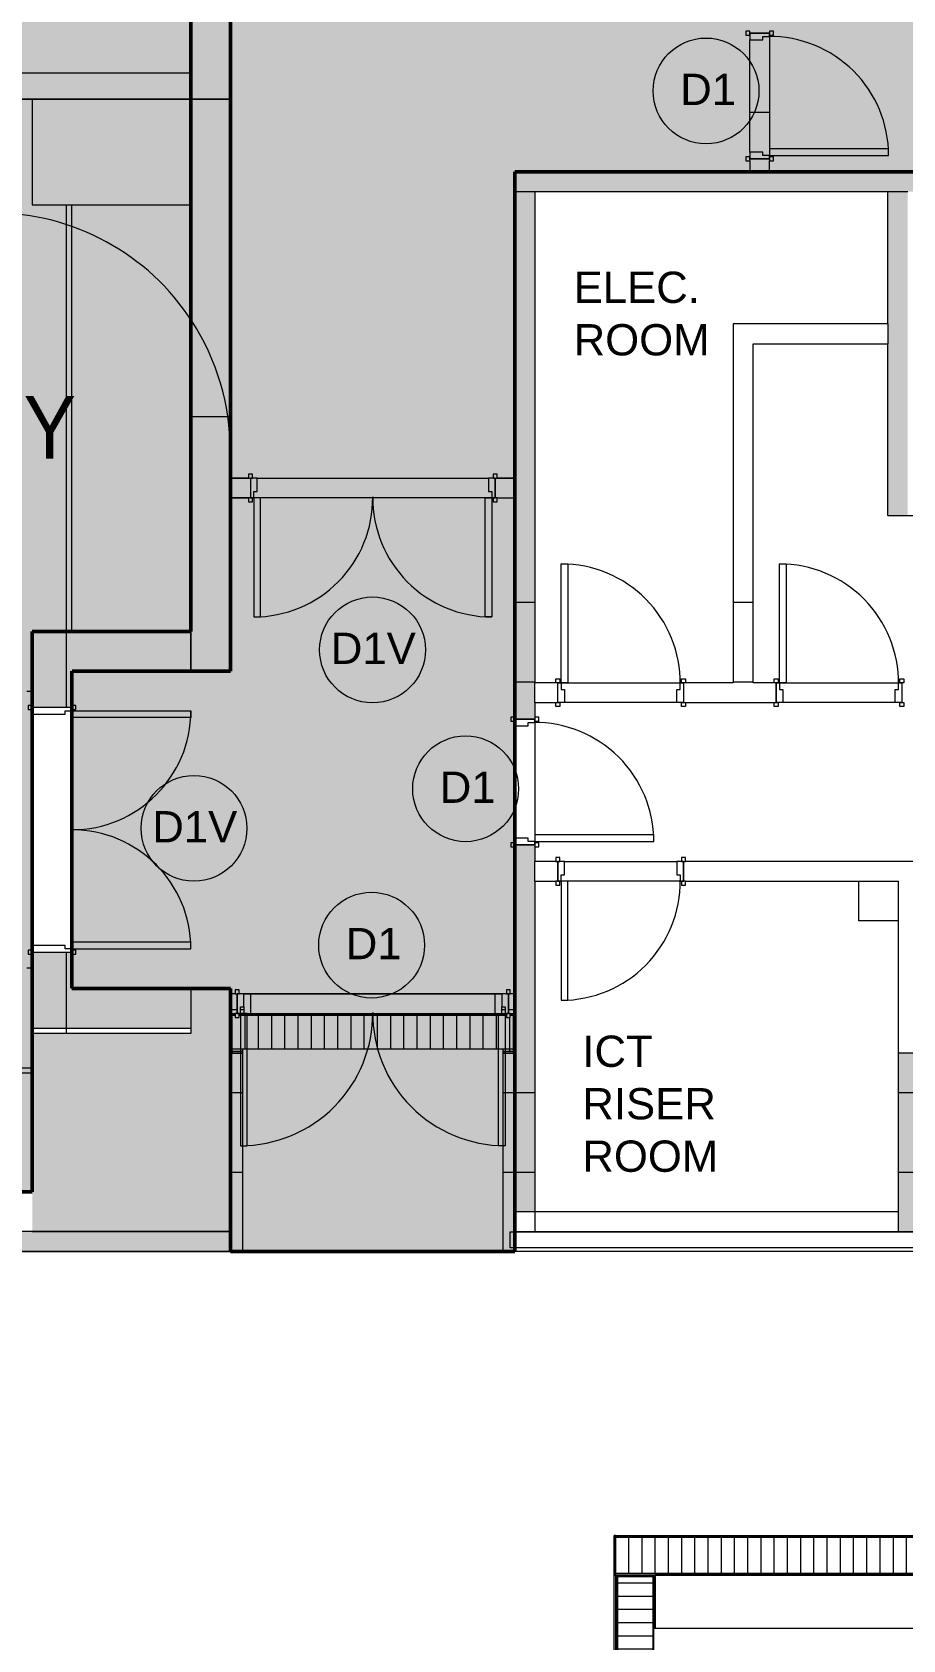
# Model space of a CAD drawing. Header units: millimetres. Extents: x 15878 to 679837, y -72324 to 391440.
# Drawn here: x 75189 to 81772, y 4769 to 16932 of the extents above; entities that cross this region are included whole.
import ezdxf

# ---------------------------------------------------------------- set-up
doc = ezdxf.new("R2010")
doc.units = ezdxf.units.MM
doc.linetypes.add('Demolished', pattern=[4.8, 3.2, -1.6])
for name, color, linetype, lineweight in [('A-DETL', 90, 'Continuous', 5), ('A-DETL-GENF', 92, 'Continuous', 5), ('A-DETL-THIN', 151, 'Continuous', 5), ('A-DOOR', 31, 'Continuous', 5), ('A-DOOR-FRAM', 31, 'Continuous', 5), ('A-FLOR', 192, 'Continuous', 5), ('A-GLAZ-CWMG', 51, 'Continuous', 5), ('A-WALL', 113, 'Continuous', 5), ('A-WALL-PATT', 111, 'Continuous', 18), ('G-ANNO-TEXT', 231, 'Continuous', 5), ('Q-CASE', 31, 'Continuous', 5), ('S-COLS', 52, 'Continuous', 5)]:
    doc.layers.add(name, color=color, linetype=linetype, lineweight=lineweight)
doc.styles.add('Swis721 BT', font='swiss.ttf', dxfattribs={"width": 0.9, "height": 473.035439})
doc.styles.add('Swis721 BT_2', font='swiss.ttf', dxfattribs={"height": 236.51772})
pattern_1 = [(270, (0, 609.6), (100, 6e-15), [])]

# ---------------------------------------------------------------- blocks, each defined once
blk = doc.blocks.new('DLN-Double Door__X03_ - _M31x_1800 x 2000 _WH_-V1-1_F')
at = {"layer": 'A-DOOR', "color": 253}
for p, q in [((-850, -75), (-900, -75)), ((-900, -75), (-900, -975)), ((-850, -975), (-850, -75)), ((850, -75), (900, -75)), ((850, -975), (850, -75)), ((900, -75), (900, -975)), ((-900, -975), (-850, -975)), ((900, -975), (850, -975))]:
    blk.add_line(p, q, dxfattribs=at)
for centre, start, end in [((-900, -75), 270, 0.5), ((900, -75), 179.5, 270)]:
    blk.add_arc(centre, 900, start, end, dxfattribs=at)
at = {"layer": 'A-DOOR-FRAM', "color": 253}
for p, q in [((-910, 105), (-940, 105)), ((-940, 105), (-940, 75)), ((-940, 75), (-910, 75)), ((-875, 75), (-925, 75)), ((-925, 75), (-925, -75)), ((-910, 75), (-910, 105)), ((-875, -25), (-875, 75)), ((875, 75), (875, -25)), ((925, 75), (875, 75)), ((940, 105), (910, 105)), ((910, 105), (910, 75)), ((910, 75), (940, 75)), ((925, -75), (925, 75)), ((940, 75), (940, 105)), ((-910, -75), (-940, -75)), ((-940, -75), (-940, -105)), ((-940, -105), (-910, -105)), ((-925, -75), (-900, -75)), ((-910, -105), (-910, -75)), ((-900, -75), (-900, -25)), ((-900, -25), (-875, -25)), ((875, -25), (900, -25)), ((900, -25), (900, -75)), ((900, -75), (925, -75)), ((940, -75), (910, -75)), ((910, -75), (910, -105)), ((910, -105), (940, -105)), ((940, -105), (940, -75))]:
    blk.add_line(p, q, dxfattribs=at)
blk = doc.blocks.new('DLN-Double Door__X03_ - _M50y_2000 x 2200 _WH_-16954919-1_F')
at = {"layer": 'A-DOOR', "color": 253}
for p, q in [((-950, -75), (-1000, -75)), ((-1000, -75), (-1000, -1075)), ((-950, -1075), (-950, -75)), ((950, -75), (1000, -75)), ((950, -1075), (950, -75)), ((1000, -75), (1000, -1075)), ((-1000, -1075), (-950, -1075)), ((1000, -1075), (950, -1075))]:
    blk.add_line(p, q, dxfattribs=at)
for centre, start, end in [((-1000, -75), 315.25, 0.5), ((1000, -75), 179.5, 270), ((-1000, -75), 270, 315.25)]:
    blk.add_arc(centre, 1000, start, end, dxfattribs=at)
at = {"layer": 'A-DOOR-FRAM', "color": 253}
for p, q in [((-1010, 105), (-1040, 105)), ((-1040, 105), (-1040, 75)), ((-1040, 75), (-1010, 75)), ((-975, 75), (-1025, 75)), ((-1025, 75), (-1025, -75)), ((-1010, 75), (-1010, 105)), ((-975, -25), (-975, 75)), ((975, 75), (975, -25)), ((1025, 75), (975, 75)), ((1040, 105), (1010, 105)), ((1010, 105), (1010, 75)), ((1010, 75), (1040, 75)), ((1025, -75), (1025, 75)), ((1040, 75), (1040, 105)), ((-1010, -75), (-1040, -75)), ((-1040, -75), (-1040, -105)), ((-1040, -105), (-1010, -105)), ((-1025, -75), (-1000, -75)), ((-1010, -105), (-1010, -75)), ((-1000, -75), (-1000, -25)), ((-1000, -25), (-975, -25)), ((975, -25), (1000, -25)), ((1000, -25), (1000, -75)), ((1000, -75), (1025, -75)), ((1040, -75), (1010, -75)), ((1010, -75), (1010, -105)), ((1010, -105), (1040, -105)), ((1040, -105), (1040, -75))]:
    blk.add_line(p, q, dxfattribs=at)
blk = doc.blocks.new('DLN-Single Door__X01_ - _M05y_ 900 x 2200 _WH_-16935531-1_F')
at = {"layer": 'A-DOOR', "color": 253}
for p, q in [((-460, 105), (-490, 105)), ((-490, 105), (-490, 75)), ((-490, 75), (-460, 75)), ((-460, 75), (-460, 105)), ((490, 105), (460, 105)), ((460, 105), (460, 75)), ((460, 75), (490, 75)), ((490, 75), (490, 105)), ((-460, -75), (-490, -75)), ((-490, -75), (-490, -105)), ((-490, -105), (-460, -105)), ((-460, -105), (-460, -75)), ((-400, -75), (-450, -75)), ((-450, -75), (-450, -975)), ((-400, -975), (-400, -75)), ((490, -75), (460, -75)), ((460, -75), (460, -105)), ((460, -105), (490, -105)), ((490, -105), (490, -75)), ((-450, -975), (-400, -975))]:
    blk.add_line(p, q, dxfattribs=at)
blk.add_arc((-450, -75), 900, 270, 0.5, dxfattribs=at)
at = {"layer": 'A-DOOR-FRAM', "color": 253}
for p, q in [((-425, 75), (-475, 75)), ((-475, 75), (-475, -75)), ((-425, -25), (-425, 75)), ((425, 75), (425, -25)), ((475, 75), (425, 75)), ((475, -75), (475, 75)), ((-475, -75), (-450, -75)), ((-450, -75), (-450, -25)), ((-450, -25), (-425, -25)), ((425, -25), (450, -25)), ((450, -25), (450, -75)), ((450, -75), (475, -75))]:
    blk.add_line(p, q, dxfattribs=at)
blk = doc.blocks.new('DLN-Single Door__X01_ - _M05x_ 900 x 2000 _WH_-16935532-1_F')
at = {"layer": 'A-DOOR', "color": 253}
for p, q in [((-460, 105), (-490, 105)), ((-490, 105), (-490, 75)), ((-490, 75), (-460, 75)), ((-460, 75), (-460, 105)), ((490, 105), (460, 105)), ((460, 105), (460, 75)), ((460, 75), (490, 75)), ((490, 75), (490, 105)), ((-460, -75), (-490, -75)), ((-490, -75), (-490, -105)), ((-490, -105), (-460, -105)), ((-460, -105), (-460, -75)), ((-400, -75), (-450, -75)), ((-450, -75), (-450, -975)), ((-400, -975), (-400, -75)), ((490, -75), (460, -75)), ((460, -75), (460, -105)), ((460, -105), (490, -105)), ((490, -105), (490, -75)), ((-450, -975), (-400, -975))]:
    blk.add_line(p, q, dxfattribs=at)
blk.add_arc((-450, -75), 900, 270, 0.5, dxfattribs=at)
at = {"layer": 'A-DOOR-FRAM', "color": 253}
for p, q in [((-425, 75), (-475, 75)), ((-475, 75), (-475, -75)), ((-425, -25), (-425, 75)), ((425, 75), (425, -25)), ((475, 75), (425, 75)), ((475, -75), (475, 75)), ((-475, -75), (-450, -75)), ((-450, -75), (-450, -25)), ((-450, -25), (-425, -25)), ((425, -25), (450, -25)), ((450, -25), (450, -75)), ((450, -75), (475, -75))]:
    blk.add_line(p, q, dxfattribs=at)
blk = doc.blocks.new('DLN-Single Door__X01_ - _M02a_ 900 x 2450 _WH_-16935534-1_F')
at = {"layer": 'A-DOOR', "color": 253}
for p, q in [((-450, 975), (-400, 975)), ((-450, 75), (-450, 975)), ((-400, 975), (-400, 75)), ((-490, 105), (-460, 105)), ((-490, 75), (-490, 105)), ((-460, 75), (-490, 75)), ((-460, 105), (-460, 75)), ((-400, 75), (-450, 75)), ((460, 75), (460, 105)), ((460, 105), (490, 105)), ((490, 75), (460, 75)), ((490, 105), (490, 75)), ((-490, -75), (-460, -75)), ((-490, -105), (-490, -75)), ((-460, -105), (-490, -105)), ((-460, -75), (-460, -105)), ((460, -105), (460, -75)), ((460, -75), (490, -75)), ((490, -105), (460, -105)), ((490, -75), (490, -105))]:
    blk.add_line(p, q, dxfattribs=at)
blk.add_arc((-450, 75), 900, 359.5, 90, dxfattribs=at)
at = {"layer": 'A-DOOR-FRAM', "color": 253}
for p, q in [((-475, 75), (-450, 75)), ((-475, -75), (-475, 75)), ((-450, 75), (-450, 25)), ((-450, 25), (-425, 25)), ((-425, 25), (-425, -75)), ((425, 25), (450, 25)), ((425, -75), (425, 25)), ((450, 75), (475, 75)), ((450, 25), (450, 75)), ((475, 75), (475, -75)), ((-425, -75), (-475, -75)), ((475, -75), (425, -75))]:
    blk.add_line(p, q, dxfattribs=at)
blk = doc.blocks.new('DLN-Double Door__X03_ - _M32_1800 x 2000 _WH_-16954925-1_F')
at = {"layer": 'A-DOOR', "color": 253}
for p, q in [((-850, -150), (-900, -150)), ((-900, -150), (-900, -1050)), ((-850, -1050), (-850, -150)), ((850, -150), (900, -150)), ((850, -1050), (850, -150)), ((900, -150), (900, -1050)), ((-900, -1050), (-850, -1050)), ((900, -1050), (850, -1050))]:
    blk.add_line(p, q, dxfattribs=at)
for centre, start, end in [((-900, -150), 270, 359.9923), ((900, -150), 179.5, 180.0077), ((-900, -150), 359.9923, 0.5), ((900, -150), 180.0077, 270)]:
    blk.add_arc(centre, 900, start, end, dxfattribs=at)
at = {"layer": 'A-DOOR-FRAM', "color": 253}
for p, q in [((-910, 180), (-940, 180)), ((-940, 180), (-940, 150)), ((-940, 150), (-910, 150)), ((-875, 150), (-925, 150)), ((-925, 150), (-925, -150)), ((-910, 150), (-910, 180)), ((-875, -100), (-875, 150)), ((875, 150), (875, -100)), ((925, 150), (875, 150)), ((940, 180), (910, 180)), ((910, 180), (910, 150)), ((910, 150), (940, 150)), ((925, -150), (925, 150)), ((940, 150), (940, 180)), ((-900, -150), (-900, -100)), ((-900, -100), (-875, -100)), ((875, -100), (900, -100)), ((900, -100), (900, -150)), ((-910, -150), (-940, -150)), ((-940, -150), (-940, -180)), ((-940, -180), (-910, -180)), ((-925, -150), (-900, -150)), ((-910, -180), (-910, -150)), ((900, -150), (925, -150)), ((940, -150), (910, -150)), ((910, -150), (910, -180)), ((910, -180), (940, -180)), ((940, -180), (940, -150))]:
    blk.add_line(p, q, dxfattribs=at)
blk = doc.blocks.new('DLN-Single Door__X01_ - _M02_ 900 x 2450 _WH_-16935533-1_F')
at = {"layer": 'A-DOOR', "color": 253}
for p, q in [((-460, 105), (-490, 105)), ((-490, 105), (-490, 75)), ((-490, 75), (-460, 75)), ((-460, 75), (-460, 105)), ((490, 105), (460, 105)), ((460, 105), (460, 75)), ((460, 75), (490, 75)), ((490, 75), (490, 105)), ((-460, -75), (-490, -75)), ((-490, -75), (-490, -105)), ((-490, -105), (-460, -105)), ((-460, -105), (-460, -75)), ((-400, -75), (-450, -75)), ((-450, -75), (-450, -975)), ((-400, -975), (-400, -75)), ((490, -75), (460, -75)), ((460, -75), (460, -105)), ((460, -105), (490, -105)), ((490, -105), (490, -75)), ((-450, -975), (-400, -975))]:
    blk.add_line(p, q, dxfattribs=at)
blk.add_arc((-450, -75), 900, 270, 0.5, dxfattribs=at)
at = {"layer": 'A-DOOR-FRAM', "color": 253}
for p, q in [((-425, 75), (-475, 75)), ((-475, 75), (-475, -75)), ((-425, -25), (-425, 75)), ((425, 75), (425, -25)), ((475, 75), (425, 75)), ((475, -75), (475, 75)), ((-475, -75), (-450, -75)), ((-450, -75), (-450, -25)), ((-450, -25), (-425, -25)), ((425, -25), (450, -25)), ((450, -25), (450, -75)), ((450, -75), (475, -75))]:
    blk.add_line(p, q, dxfattribs=at)
blk = doc.blocks.new('DLN-Surface Channel-S1 - 300x150 _WD_-15753152-1_F')
at = {"layer": 'Q-CASE'}
h = blk.add_hatch(dxfattribs=at)
h.set_pattern_fill('FP_7', color=256, style=0, pattern_type=2)
h.set_pattern_definition(pattern_1)
h.paths.add_polyline_path([(-6215, -135), (6215, -135), (6215, 135), (-6215, 135)], flags=0)
for p, q in [((-6225, -150), (-6225, 150)), ((-6215, 150), (-6225, 150)), ((-6215, 150), (-6215, -150)), ((-6215, 140), (-6215, 150)), ((-6215, 150), (6215, 150)), ((-6215, 140), (6215, 140)), ((-6215, -135), (-6215, 135)), ((6215, 135), (-6215, 135)), ((6215, -150), (6215, 150)), ((6225, 150), (6215, 150)), ((6215, 150), (6215, 140)), ((6215, 135), (6215, -135)), ((6225, 150), (6225, -150)), ((-6225, -150), (-6215, -150)), ((-6215, -135), (6215, -135)), ((-6215, -150), (-6215, -140)), ((6215, -140), (-6215, -140)), ((-5915, -150), (6215, -150)), ((6215, -140), (6215, -150)), ((6215, -150), (6225, -150))]:
    blk.add_line(p, q, dxfattribs=at)
blk = doc.blocks.new('DLN-Surface Channel-S1 - 300x150 _WD_-5123930-1_F')
at = {"layer": 'Q-CASE'}
h = blk.add_hatch(dxfattribs=at)
h.set_pattern_fill('FP_7', color=256, style=0, pattern_type=2)
h.set_pattern_definition(pattern_1)
h.paths.add_polyline_path([(985, -135), (1065, -135), (1065, 135), (1040, 135), (1040, 120), (1010, 120), (1010, 135), (-1010, 135), (-1010, 120), (-1040, 120), (-1040, 135), (-1065, 135), (-1065, -135), (-985, -135), (-985, -120), (985, -120)], flags=0)
for p, q in [((-1065, 150), (-1075, 150)), ((-1065, 150), (-1065, -150)), ((-1065, 140), (-1065, 150)), ((-1065, 150), (-1040, 150)), ((-1065, 140), (-1040, 140)), ((-1065, -135), (-1065, 135)), ((-1040, 135), (-1065, 135)), ((-1010, 140), (1010, 140)), ((1010, 135), (-1010, 135)), ((-998, 150), (-975, 150)), ((975, 150), (1000, 150)), ((1040, 150), (1065, 150)), ((1040, 140), (1065, 140)), ((1065, 135), (1040, 135)), ((1065, -150), (1065, 150)), ((1075, 150), (1065, 150)), ((1065, 150), (1065, 140)), ((1065, 135), (1065, -135)), ((1075, 150), (1075, -150)), ((-1075, -150), (-1065, -150)), ((-1065, -135), (-985, -135)), ((-1065, -150), (-1065, -140)), ((-985, -140), (-1065, -140)), ((-1065, -150), (-985, -150)), ((985, -135), (1065, -135)), ((1065, -140), (985, -140)), ((985, -150), (1065, -150)), ((1065, -140), (1065, -150)), ((1065, -150), (1075, -150))]:
    blk.add_line(p, q, dxfattribs=at)
blk = doc.blocks.new('DLN-Surface Channel-S1 - 300x150 _WD_-15753181-1_F')
at = {"layer": 'Q-CASE'}
h = blk.add_hatch(dxfattribs=at)
h.set_pattern_fill('FP_7', color=256, style=0, pattern_type=2)
h.set_pattern_definition(pattern_1)
h.paths.add_polyline_path([(-394, 43), (-407, 47), (-397, 43)], flags=0)
h.paths.add_polyline_path([(1090, -60), (1050, -60), (1044, 135), (1023, 133), (1019, 119), (983, 122), (978, 135), (969, 131), (966, 37), (948, 39), (938, 39), (938, 135), (-393, 135), (-397, 41), (-407, 34), (-422, 36), (-425, 45), (-425, 135), (-474, 130), (-477, 125), (-480, 117), (-481, 119), (-506, 122), (-520, 125), (-522, 131), (-522, 135), (-1090, 135), (-1090, -135), (1090, -135)], flags=0)
h.paths.add_polyline_path([(966, 37), (948, 26), (944, 30), (961, 38), (963, 37)], flags=0)
for p, q in [((-1100, -150), (-1100, 150)), ((-1090, 150), (-1100, 150)), ((-1090, 150), (-1090, -150)), ((-1090, 140), (-1090, 150)), ((-1090, 150), (-700, 150)), ((-1090, 140), (-700, 140)), ((-1090, -135), (-1090, 135)), ((-522, 135), (-1090, 135)), ((-472, 150), (-424, 150)), ((-472, 140), (-424, 140)), ((-424, 135), (-472, 135)), ((-395, 150), (939, 150)), ((-395, 140), (939, 140)), ((939, 135), (-395, 135)), ((968, 150), (978, 150)), ((968, 140), (978, 140)), ((978, 135), (968, 135)), ((1028, 150), (1090, 150)), ((1028, 140), (1044, 140)), ((1044, 135), (1028, 135)), ((1090, 139), (1090, 150)), ((1100, 150), (1090, 150)), ((1090, 150), (1090, 140)), ((1100, 150), (1100, 139)), ((1090, -150), (1090, -60)), ((1090, -60), (1090, -135)), ((1100, -60), (1100, -150)), ((-1100, -150), (-1090, -150)), ((-1090, -135), (1090, -135)), ((-1090, -150), (-1090, -140)), ((1090, -140), (-1090, -140)), ((-1090, -150), (1090, -150)), ((1090, -140), (1090, -150)), ((1090, -150), (1100, -150))]:
    blk.add_line(p, q, dxfattribs=at)
blk = doc.blocks.new('Rectangular Mullion - DLN_40 x 120mm _WD_-16830536-1_F')
at = {"layer": 'A-GLAZ-CWMG'}
for p, q in [((78802, 7735), (78802, 7855)), ((78802, 7855), (78839, 7855)), ((78839, 7855), (82323, 7855)), ((82323, 7855), (82323, 7735)), ((78839, 7735), (78802, 7735)), ((82323, 7735), (78839, 7735))]:
    blk.add_line(p, q, dxfattribs=at)
blk = doc.blocks.new('DLN_Gate Door-02 - DLN_Gate Door-01 2-18994374-1_F')
at = {"layer": 'A-DOOR', "color": 253}
for p, q in [((-1375, 50), (-1375, 40)), ((-1315, 50), (-1375, 50)), ((-1375, 50), (-1375, 40)), ((-1375, 40), (-1325, 40)), ((-1325, 40), (-1375, 40)), ((-1375, 40), (-1375, -50)), ((-1375, 40), (-1325, 40)), ((-1325, 40), (-1325, -20)), ((-1325, -20), (-1325, 40)), ((-1325, 40), (-1325, -20)), ((-1315, 50), (-1315, -25)), ((-1305, 50), (-1315, 50)), ((-1315, 50), (-1315, -35)), ((-1315, -20), (-1315, 50)), ((-1305, 50), (-1305, -25)), ((-1305, -25), (-1305, 50)), ((-1300, 50), (-1265, 50)), ((-1300, 50), (-1300, -20)), ((-1299, 50), (500, 50)), ((-1265, 50), (410, 50)), ((-1265, 50), (-1265, -20)), ((465, 35), (-1265, 35)), ((465, 50), (500, 50)), ((465, 50), (465, -20)), ((500, 50), (500, 0)), ((500, 50), (500, 0)), ((500, 50), (500, -20)), ((500, -50), (500, 0)), ((505, -20), (505, 45)), ((-1375, -50), (-1300, -50)), ((-1325, -20), (-1315, -20)), ((-1315, -20), (-1325, -20)), ((-1325, -20), (-1315, -20)), ((-1315, -35), (-1315, -20)), ((-1300, -35), (-1315, -35)), ((-1315, -35), (-1265, -35)), ((-1305, -25), (-1265, -25)), ((-1265, -25), (-1305, -25)), ((-1305, -35), (-1265, -35)), ((-1265, -20), (-1300, -20)), ((-1300, -50), (-1300, -35)), ((-1265, -5), (465, -5)), ((366, -20), (-1265, -20)), ((-1265, -35), (-1265, -25)), ((-1265, -35), (-1265, -25)), ((410, -20), (370, -20)), ((500, -20), (465, -20)), ((510, -20), (500, -20)), ((500, -20), (500, -50)), ((500, -50), (510, -50)), ((502, -20), (507, -20)), ((510, -50), (510, -20))]:
    blk.add_line(p, q, dxfattribs=at)
for radius in [5, 4, 2.5]:
    blk.add_circle((505, 50), radius, dxfattribs=at)
for start, end in [(90, 180), (32.8872, 89.8721), (0, 32.8872)]:
    blk.add_arc((499, 50), 1798, start, end, dxfattribs=at)

msp = doc.modelspace()

# ---------------------------------------------------------------- hatches: boundary and pattern name
at = {"layer": 'A-DETL-GENF', "transparency": 33554585}
msp.add_hatch(color=253, dxfattribs=at).paths.add_polyline_path([(78839.3, 7707.5), (78839.3, 15874.2), (88639.3, 15874.2), (88639.3, 23590.5), (86708.4, 23590.5), (86708.4, 23740.5), (88536.2, 31007.5), (88039.3, 31007.5), (88039.3, 31457.5), (82864.3, 31457.5), (82864.3, 34107.5), (87689.3, 34107.5), (87689.3, 39607.5), (85289.3, 39607.5), (85289.3, 40057.5), (83089.3, 40057.5), (83089.3, 39607.5), (74619.3, 39607.5), (74619.3, 40057.5), (72419.3, 40057.5), (72419.3, 39607.5), (71539.3, 39607.5), (71539.3, 52007.5), (63889.3, 52007.5), (63889.3, 51407.5), (63289.3, 51407.5), (63289.3, 37257.5), (75389.3, 37257.5), (75389.3, 33757.5), (52639.3, 33757.5), (52639.3, 31607.5), (76689.3, 31607.5), (76689.3, 29767.5), (75489.3, 29767.5), (75489.3, 27367.5), (76689.3, 27367.5), (76689.3, 21440.5), (78464.3, 21440.5), (78464.3, 18024.2), (76689.3, 18024.2), (76689.3, 12097.5), (75489.3, 12097.5), (75489.3, 9697.5), (76689.3, 9697.5), (76689.3, 7707.5), (78457.2, 7707.5)], flags=0)
h = msp.add_hatch(color=253, dxfattribs=at)
h.paths.add_polyline_path([(46321.9, 8157.5), (49101.8, 8157.5), (49101.8, 9357.5), (49901.8, 9357.5), (49901.8, 8157.5), (57914.3, 8157.5), (57914.3, 9357.5), (58714.3, 9357.5), (58714.3, 8157.5), (66726.8, 8157.5), (66726.8, 9357.5), (67526.8, 9357.5), (67526.8, 8157.5), (75189.3, 8157.5), (75189.3, 12397.5), (76389.3, 12397.5), (76389.3, 18324.2), (78164.3, 18324.2), (78164.3, 21140.5), (76389.3, 21140.5), (76401.8, 27067.5), (75189.3, 27067.5), (75189.3, 31307.5), (67526.8, 31307.5), (67526.8, 30107.5), (66726.8, 30107.5), (66726.8, 31307.5), (58714.3, 31307.5), (58714.3, 30107.5), (57914.3, 30107.5), (57914.3, 31307.5), (49901.8, 31307.5), (49901.8, 30107.5), (49101.8, 30107.5), (49101.8, 31307.5), (44039.3, 31307.5), (44039.3, 30107.5), (41739.3, 30107.5), (41739.3, 31307.5), (41439.3, 31307.5), (41439.3, 30107.5), (40239.3, 30107.5), (40239.3, 23840.8), (41439.3, 23840.8), (41439.3, 23040.8), (40239.3, 23040.8), (40239.3, 16424.2), (41439.3, 16424.2), (41439.3, 15624.2), (40239.3, 15624.2), (40239.3, 11957.5), (41439.3, 11957.5), (41439.3, 8157.5), (44630.6, 8157.5)], flags=0)
h.paths.add_polyline_path([(52241.6, 11632.5), (41679.4, 11632.5), (41679.4, 27832.5), (72759.3, 27832.5), (72759.3, 11632.5), (52664.4, 11632.5)], flags=0)
at = {"layer": 'A-WALL-PATT', "lineweight": 5, "transparency": 33554432}
h = msp.add_hatch(color=253, dxfattribs=at)
h.paths.add_polyline_path([(80614.3, 15874.2), (80764.3, 15874.2), (80764.3, 15974.2), (80614.3, 15974.2), (80614.3, 15959.2)], flags=0)
h.paths.add_polyline_path([(80614.3, 16924.2), (80764.3, 16924.2), (80764.3, 17553.2), (80614.3, 17553.2), (80614.3, 16939.2)], flags=0)
h.paths.add_polyline_path([(80614.3, 18703.2), (80764.3, 18703.2), (80764.3, 19232.3), (80614.3, 19232.3), (80614.3, 18718.2)], flags=0)
h.paths.add_polyline_path([(80764.3, 19682.3), (80764.3, 19932.3), (80614.3, 19932.3), (80614.3, 19682.3)], flags=0)
h.paths.add_polyline_path([(80614.3, 21482.3), (80764.3, 21482.3), (80764.3, 22110.5), (80614.3, 22110.5), (80614.3, 22001.2)], flags=0)
h.paths.add_polyline_path([(80664.3, 23260.5), (80764.3, 23260.5), (80764.3, 23590.5), (80614.3, 23590.5), (80614.3, 23260.5)], flags=0)
for points in [[(76389.3, 16424.2), (76689.3, 16424.2), (76689.3, 18024.2), (76389.3, 18024.2), (76389.3, 16582.7)], [(80994.2, 15724.2), (83414.3, 15724.2), (83414.3, 15874.2), (78989.3, 15874.2), (78989.3, 15724.2), (80148.5, 15724.2)], [(81809.3, 13274.2), (81809.3, 15724.2), (81659.3, 15724.2), (81659.3, 13274.2)], [(76389.3, 12097.5), (76689.3, 12097.5), (76689.3, 14024.2), (76389.3, 14024.2), (76389.3, 12397.5)], [(76389.3, 12097.5), (76389.3, 12397.5), (75189.3, 12397.5), (75189.3, 12097.5), (75920.2, 12097.5)], [(78989.3, 8007.5), (78989.3, 10507.5), (78839.3, 10507.5), (78839.3, 8007.5)], [(75920.2, 9397.5), (76389.3, 9397.5), (76389.3, 9697.5), (75189.3, 9697.5), (75189.3, 9397.5)], [(81889.3, 7857.5), (81889.3, 9207.5), (81739.3, 9207.5), (81739.3, 7857.5)], [(76689.3, 7707.5), (76689.3, 7857.5), (39939.3, 7857.5), (39939.3, 7707.5), (75074.5, 7707.5)]]:
    msp.add_hatch(color=253, dxfattribs=at).paths.add_polyline_path(points, flags=0)
h = msp.add_hatch(color=253, dxfattribs=at)
h.paths.add_polyline_path([(78989.3, 10507.5), (78989.3, 10784.2), (78839.3, 10784.2), (78839.3, 10507.5)], flags=0)
h.paths.add_polyline_path([(78989.3, 11734.2), (78989.3, 15874.2), (78839.3, 15874.2), (78839.3, 11734.2), (78939.3, 11734.2)], flags=0)
at = {"layer": 'A-WALL-PATT', "lineweight": 5}
for points in [[(76389.3, 14024.2), (76689.3, 14024.2), (76689.3, 15624.2), (76389.3, 15624.2)], [(76689.3, 9357.5), (76689.3, 9697.5), (76389.3, 9697.5), (76389.3, 9357.5)]]:
    msp.add_hatch(color=253, dxfattribs=at).paths.add_polyline_path(points, flags=0)
at = {"layer": 'A-WALL-PATT', "lineweight": 5, "transparency": 33554432}
h = msp.add_hatch(color=253, dxfattribs=at)
h.paths.add_polyline_path([(76689.3, 13407.5), (76839.3, 13407.5), (76839.3, 13557.5), (76689.3, 13557.5)], flags=0)
h.paths.add_polyline_path([(78689.3, 13407.5), (78839.3, 13407.5), (78839.3, 13557.5), (78689.3, 13557.5), (78689.3, 13457.5)], flags=0)
h = msp.add_hatch(color=253, dxfattribs=at)
h.paths.add_polyline_path([(75439.3, 9697.5), (75489.3, 9697.5), (75489.3, 9972.5), (75189.3, 9972.5), (75189.3, 9697.5)], flags=0)
h.paths.add_polyline_path([(75189.3, 11822.5), (75489.3, 11822.5), (75489.3, 12097.5), (75189.3, 12097.5), (75189.3, 11837.5)], flags=0)
h = msp.add_hatch(color=253, dxfattribs=at)
h.paths.add_polyline_path([(76689.3, 9507.5), (76739.3, 9507.5), (76739.3, 9657.5), (76689.3, 9657.5), (76689.3, 9557.5)], flags=0)
h.paths.add_polyline_path([(78789.3, 9507.5), (78839.3, 9507.5), (78839.3, 9657.5), (78789.3, 9657.5), (78789.3, 9557.5)], flags=0)
at = {"layer": 'S-COLS'}
for points in [[(75842.6, 15624.2), (76389.3, 15624.2), (76389.3, 16424.2), (75189.3, 16424.2), (75189.3, 15624.2)], [(76389.3, 15624.2), (76689.3, 15624.2), (76689.3, 16424.2), (76389.3, 16424.2), (76389.3, 16137.3)], [(76689.3, 7857.5), (76689.3, 9357.5), (75189.3, 9357.5), (75189.3, 7857.5), (75399.1, 7857.5)]]:
    msp.add_hatch(color=9, dxfattribs=at).paths.add_polyline_path(points, flags=0)

# ---------------------------------------------------------------- linework, layer by layer
at = {"layer": 'A-DETL', "linetype": 'Demolished', "lineweight": 50}
for p, q in [((76389.3, 12397.5), (76389.3, 18324.2)), ((76689.3, 18024.2), (76689.3, 12097.5)), ((78839.3, 7707.5), (78839.3, 15874.2)), ((78839.3, 15874.2), (88639.3, 15874.2)), ((75189.3, 8157.5), (75189.3, 12397.5)), ((75189.3, 12397.5), (76389.3, 12397.5)), ((76689.3, 12097.5), (75489.3, 12097.5)), ((75489.3, 12097.5), (75489.3, 9697.5)), ((75489.3, 9697.5), (76689.3, 9697.5)), ((76689.3, 9697.5), (76689.3, 7707.5)), ((67526.8, 8157.5), (75189.3, 8157.5)), ((76689.3, 7707.5), (78839.3, 7707.5))]:
    msp.add_line(p, q, dxfattribs=at)
at = {"layer": 'A-DETL-THIN'}
for centre in [(80284.1, 16487.1), (77762.4, 12258.5), (78466.2, 11207.5), (76412.6, 10908.7), (77755.4, 10024.6)]:
    msp.add_circle(centre, 400, dxfattribs=at)
at = {"layer": 'A-FLOR'}
for p, q in [((76389.3, 16624.2), (76389.3, 18324.2)), ((76689.3, 18024.2), (76689.3, 16424.2)), ((80764.3, 16909.2), (80764.3, 15999.2)), ((73764.3, 16624.2), (76389.3, 16624.2)), ((75189.3, 16424.2), (74949.3, 16424.2)), ((80764.3, 16324.2), (80614.3, 16324.2)), ((78839.3, 13557.5), (78839.3, 15874.2)), ((78839.3, 15874.2), (80614.3, 15874.2)), ((80764.3, 15874.2), (83414.3, 15874.2)), ((81809.3, 15724.2), (78839.3, 15724.2)), ((78989.3, 15724.2), (78989.3, 12009.2)), ((81659.3, 14724.2), (81659.3, 15724.2)), ((75449.3, 11822.5), (75449.3, 15624.2)), ((75489.3, 12397.5), (75489.3, 15624.2)), ((81659.3, 13274.2), (81659.3, 14574.2)), ((76389.3, 14024.2), (76389.3, 12397.5)), ((76689.3, 14024.2), (76689.3, 13557.5)), ((76689.3, 13557.5), (76824.3, 13557.5)), ((76839.3, 13557.5), (76839.3, 13407.5)), ((76889.3, 13557.5), (78639.3, 13557.5)), ((78704.3, 13557.5), (78839.3, 13557.5)), ((76824.3, 13407.5), (76689.3, 13407.5)), ((76689.3, 13407.5), (76689.3, 12097.5)), ((76689.3, 12617.5), (76689.3, 12097.5)), ((78989.3, 12617.5), (78839.3, 12617.5)), ((80639.3, 12617.5), (80489.3, 12617.5)), ((76389.3, 12397.5), (75449.3, 12397.5)), ((76689.3, 12097.5), (76389.3, 12097.5)), ((75189.3, 11942.5), (75149.3, 11942.5)), ((78839.3, 12017.5), (78988.4, 12017.5)), ((80489.3, 12017.5), (80639.3, 12017.5)), ((80829.3, 12009.2), (81749.3, 12009.2)), ((75489.3, 11822.5), (75189.3, 11822.5)), ((78989.3, 11859.2), (78989.3, 11749.2)), ((75489.3, 9997.5), (75489.3, 11797.5)), ((78989.3, 11719.2), (78989.3, 10799.2)), ((78839.3, 9657.5), (78839.3, 10769.2)), ((78989.3, 10769.2), (78989.3, 10657.5)), ((78989.3, 10507.5), (78989.3, 7857.5)), ((80089.3, 10507.5), (79179.3, 10507.5)), ((81439.3, 10207.5), (81439.3, 10507.5)), ((81739.3, 7857.5), (81739.3, 10507.5)), ((81739.3, 10207.5), (81439.3, 10207.5)), ((75149.3, 9852.5), (75189.3, 9852.5)), ((75189.3, 9972.5), (75489.3, 9972.5)), ((75449.3, 9357.5), (75449.3, 9972.5)), ((78739.3, 9657.5), (76789.3, 9657.5)), ((76789.3, 9657.5), (76839.3, 9657.5)), ((76839.3, 9657.5), (76839.3, 9507.5)), ((78689.3, 9507.5), (78689.3, 9657.5)), ((78689.3, 9657.5), (78739.3, 9657.5)), ((76689.3, 9537.5), (76739.3, 9537.5)), ((76765.8, 9537.5), (76789.3, 9537.5)), ((76789.3, 9557.5), (76789.3, 9507.5)), ((76789.3, 9507.5), (78739.3, 9507.5)), ((78739.3, 9507.5), (78739.3, 9557.5)), ((78739.3, 9537.5), (78764.3, 9537.5)), ((78789.3, 9537.5), (78839.3, 9537.5)), ((78839.3, 9537.5), (78839.3, 9237.5)), ((78839.3, 9237.5), (76689.3, 9237.5)), ((76779.3, 9237.5), (76779.3, 7707.5)), ((78749.3, 7707.5), (78749.3, 9237.5)), ((67526.8, 9097.5), (75189.3, 9097.5)), ((67526.8, 9057.5), (75189.3, 9057.5)), ((76779.3, 8907.5), (76689.3, 8907.5)), ((78989.3, 8907.5), (78749.3, 8907.5)), ((88039.3, 8907.5), (81739.3, 8907.5)), ((76689.3, 8307.5), (76779.3, 8307.5)), ((78749.3, 8307.5), (78989.3, 8307.5)), ((81739.3, 8307.5), (82189.3, 8307.5)), ((75189.3, 7857.5), (76689.3, 7857.5)), ((75189.3, 7857.5), (76689.3, 7857.5)), ((76689.3, 7857.5), (76689.3, 7707.5)), ((78989.3, 7857.5), (81739.3, 7857.5)), ((88789.3, 7707.5), (40239.3, 7707.5)), ((79589.3, 3657.5), (79589.3, 5557.5)), ((79589.3, 5557.5), (91739.3, 5557.5)), ((92039.3, 5257.5), (79899.3, 5257.5))]:
    msp.add_line(p, q, dxfattribs=at)
at = {"layer": 'A-WALL', "color": 253}
for p, q in [((76389.3, 18324.2), (76389.3, 16424.2)), ((76689.3, 16424.2), (76689.3, 18024.2)), ((80614.3, 16924.2), (80764.3, 16924.2)), ((80614.3, 16024.2), (80614.3, 16874.2)), ((76389.3, 16424.2), (76389.3, 16624.2)), ((73614.3, 16424.2), (76389.3, 16424.2)), ((76389.3, 16424.2), (76689.3, 16424.2)), ((80764.3, 15974.2), (80614.3, 15974.2)), ((80614.3, 15959.2), (80614.3, 15874.2)), ((80764.3, 15874.2), (80764.3, 15959.2)), ((81659.3, 14724.2), (80489.3, 14724.2)), ((80489.3, 14724.2), (80489.3, 12009.2)), ((81659.3, 14724.2), (81659.3, 14574.2)), ((80639.3, 14574.2), (81659.3, 14574.2)), ((80639.3, 12009.2), (80639.3, 14574.2)), ((76389.3, 14024.2), (76389.3, 12097.5)), ((76389.3, 14024.2), (76689.3, 14024.2)), ((76689.3, 12097.5), (76689.3, 13557.5)), ((76824.3, 13557.5), (76689.3, 13557.5)), ((76889.3, 13557.5), (78639.3, 13557.5)), ((78689.3, 13557.5), (78689.3, 13407.5)), ((78839.3, 13557.5), (78704.3, 13557.5)), ((78839.3, 13557.5), (78839.3, 13557.5)), ((76689.3, 13407.5), (76824.3, 13407.5)), ((78664.3, 13407.5), (76864.3, 13407.5)), ((78704.3, 13407.5), (78839.3, 13407.5)), ((78839.3, 13407.5), (78839.3, 11749.2)), ((81659.3, 13274.2), (84839.3, 13274.2)), ((75449.3, 12397.5), (75189.3, 12397.5)), ((75189.3, 12397.5), (75189.3, 11837.5)), ((76389.3, 12097.5), (76389.3, 12397.5)), ((75489.3, 12097.5), (76389.3, 12097.5)), ((75489.3, 11837.5), (75489.3, 12097.5)), ((76689.3, 12097.5), (76689.3, 12097.5)), ((78989.3, 11859.2), (78989.3, 12009.2)), ((79149.3, 12009.2), (78989.3, 12009.2)), ((79164.3, 11859.2), (79164.3, 12009.2)), ((79189.3, 12009.2), (80089.3, 12009.2)), ((80114.3, 12009.2), (80114.3, 11859.2)), ((80489.3, 12009.2), (80129.3, 12009.2)), ((80799.3, 12009.2), (80639.3, 12009.2)), ((80814.3, 12009.2), (80814.3, 11859.2)), ((81764.3, 12009.2), (81764.3, 11859.2)), ((78989.3, 11859.2), (79149.3, 11859.2)), ((80064.3, 11859.2), (79214.3, 11859.2)), ((80129.3, 11859.2), (80799.3, 11859.2)), ((81714.3, 11859.2), (80864.3, 11859.2)), ((75189.3, 10022.5), (75189.3, 11772.5)), ((78839.3, 11734.2), (78989.3, 11734.2)), ((78839.3, 10834.2), (78839.3, 11684.2)), ((78989.3, 10784.2), (78839.3, 10784.2)), ((78989.3, 10507.5), (78989.3, 10657.5)), ((79149.3, 10657.5), (78989.3, 10657.5)), ((79164.3, 10507.5), (79164.3, 10657.5)), ((79214.3, 10657.5), (80064.3, 10657.5)), ((80114.3, 10657.5), (80114.3, 10507.5)), ((82049.3, 10657.5), (80129.3, 10657.5)), ((78989.3, 10507.5), (79149.3, 10507.5)), ((80129.3, 10507.5), (81739.3, 10507.5)), ((75189.3, 9957.5), (75189.3, 9397.5)), ((75489.3, 9697.5), (75489.3, 9957.5)), ((76389.3, 9697.5), (75489.3, 9697.5)), ((76724.3, 9657.5), (76689.3, 9657.5)), ((76739.3, 9507.5), (76739.3, 9657.5)), ((76839.3, 9657.5), (78689.3, 9657.5)), ((78789.3, 9657.5), (78789.3, 9507.5)), ((78839.3, 9657.5), (78804.3, 9657.5)), ((78839.3, 9657.5), (78839.3, 7857.5)), ((76689.3, 9507.5), (76724.3, 9507.5)), ((76765.8, 9507.5), (78764.3, 9507.5)), ((78804.3, 9507.5), (78839.3, 9507.5)), ((75189.3, 9397.5), (76389.3, 9397.5)), ((84839.3, 9207.5), (81739.3, 9207.5)), ((81739.3, 8007.5), (78839.3, 8007.5)), ((76689.3, 7857.5), (39939.3, 7857.5)), ((76689.3, 7857.5), (76689.3, 7857.5)), ((78839.3, 7857.5), (81739.3, 7857.5)), ((81739.3, 7857.5), (81739.3, 7857.5)), ((81739.3, 7857.5), (81889.3, 7857.5)), ((39939.3, 7707.5), (76689.3, 7707.5)), ((79889.3, 4857.5), (92439.3, 4857.5)), ((79889.3, 4657.5), (79889.3, 4857.5))]:
    msp.add_line(p, q, dxfattribs=at)
at = {"layer": 'A-WALL', "color": 9, "lineweight": 20}
for p, q in [((76389.3, 15624.2), (76389.3, 14024.2)), ((76689.3, 14024.2), (76689.3, 15624.2)), ((76689.3, 9697.5), (76389.3, 9697.5)), ((76389.3, 9697.5), (76389.3, 9357.5)), ((76689.3, 9657.5), (76689.3, 9697.5)), ((76689.3, 9357.5), (76689.3, 9507.5))]:
    msp.add_line(p, q, dxfattribs=at)
at = {"layer": 'S-COLS', "color": 9, "lineweight": 20}
for p, q in [((76389.3, 16424.2), (75189.3, 16424.2)), ((75189.3, 16424.2), (75189.3, 15624.2)), ((76689.3, 16424.2), (76389.3, 16424.2)), ((76689.3, 15624.2), (76689.3, 16424.2)), ((75189.3, 15624.2), (76389.3, 15624.2)), ((76389.3, 9357.5), (75189.3, 9357.5)), ((75189.3, 9357.5), (75189.3, 8157.5)), ((76689.3, 7857.5), (76689.3, 9357.5)), ((75189.3, 7857.5), (76689.3, 7857.5))]:
    msp.add_line(p, q, dxfattribs=at)

# ---------------------------------------------------------------- block references
at = {"layer": 'A-DOOR', "color": 253}
for name, p, rotation in [('DLN-Single Door__X01_ - _M05y_ 900 x 2200 _WH_-16935531-1_F', (80689.3, 16449.2), 90.00000000000001), ('DLN-Double Door__X03_ - _M32_1800 x 2000 _WH_-16954925-1_F', (75339.3, 10897.5), 89.99999999999997), ('DLN-Single Door__X01_ - _M05x_ 900 x 2000 _WH_-16935532-1_F', (78914.3, 11259.2), 90.00000000000001)]:
    msp.add_blockref(name, p, dxfattribs=dict(at, rotation=rotation))
for name, p in [('DLN_Gate Door-02 - DLN_Gate Door-01 2-18994374-1_F', (74389.3, 13717.5)), ('DLN-Double Door__X03_ - _M31x_1800 x 2000 _WH_-V1-1_F', (77764.3, 13482.5)), ('DLN-Single Door__X01_ - _M02a_ 900 x 2450 _WH_-16935534-1_F', (79639.3, 11934.2)), ('DLN-Single Door__X01_ - _M02a_ 900 x 2450 _WH_-16935534-1_F', (81289.3, 11934.2)), ('DLN-Single Door__X01_ - _M02_ 900 x 2450 _WH_-16935533-1_F', (79639.3, 10582.5)), ('DLN-Double Door__X03_ - _M50y_2000 x 2200 _WH_-16954919-1_F', (77764.3, 9582.5))]:
    msp.add_blockref(name, p, dxfattribs=at)
at = {"layer": 'A-GLAZ-CWMG'}
msp.add_blockref('Rectangular Mullion - DLN_40 x 120mm _WD_-16830536-1_F', (0, 0), dxfattribs=at)
at = {"layer": 'Q-CASE'}
for name, p in [('DLN-Surface Channel-S1 - 300x150 _WD_-5123930-1_F', (77764.3, 9357.5)), ('DLN-Surface Channel-S1 - 300x150 _WD_-15753152-1_F', (85814.3, 5407.5))]:
    msp.add_blockref(name, p, dxfattribs=at)
at = {"layer": 'Q-CASE', "rotation": 269.9999999999996}
msp.add_blockref('DLN-Surface Channel-S1 - 300x150 _WD_-15753181-1_F', (79749.3, 4157.3), dxfattribs=at)

# ---------------------------------------------------------------- texts
at = {"layer": 'G-ANNO-TEXT', "color": 7, "attachment_point": 1, "line_spacing_factor": 1.00667}
for s, insert, char_height, width, style in [('D1', (80088.8, 16617.3), 236.52, 495, 'Swis721 BT_2'), ('ELEC.\\PROOM', (79282.9, 15119.6), 236.52, 1203, 'Swis721 BT_2'), ('GALLERY', (72777.3, 14179), 473.04, 3132, 'Swis721 BT'), ('D1V', (77447.1, 12388.6), 236.52, 738, 'Swis721 BT_2'), ('D1', (78270.9, 11337.6), 236.52, 495, 'Swis721 BT_2'), ('D1V', (76097.3, 11038.8), 236.52, 738, 'Swis721 BT_2'), ('D1', (77560.2, 10154.7), 236.52, 495, 'Swis721 BT_2'), ('ICT\\PRISER\\PROOM', (79348.7, 9340.3), 236.52, 1203, 'Swis721 BT_2')]:
    msp.add_mtext(s, dxfattribs=dict(at, insert=insert, char_height=char_height, width=width, style=style))

doc.saveas('drawing.dxf')
